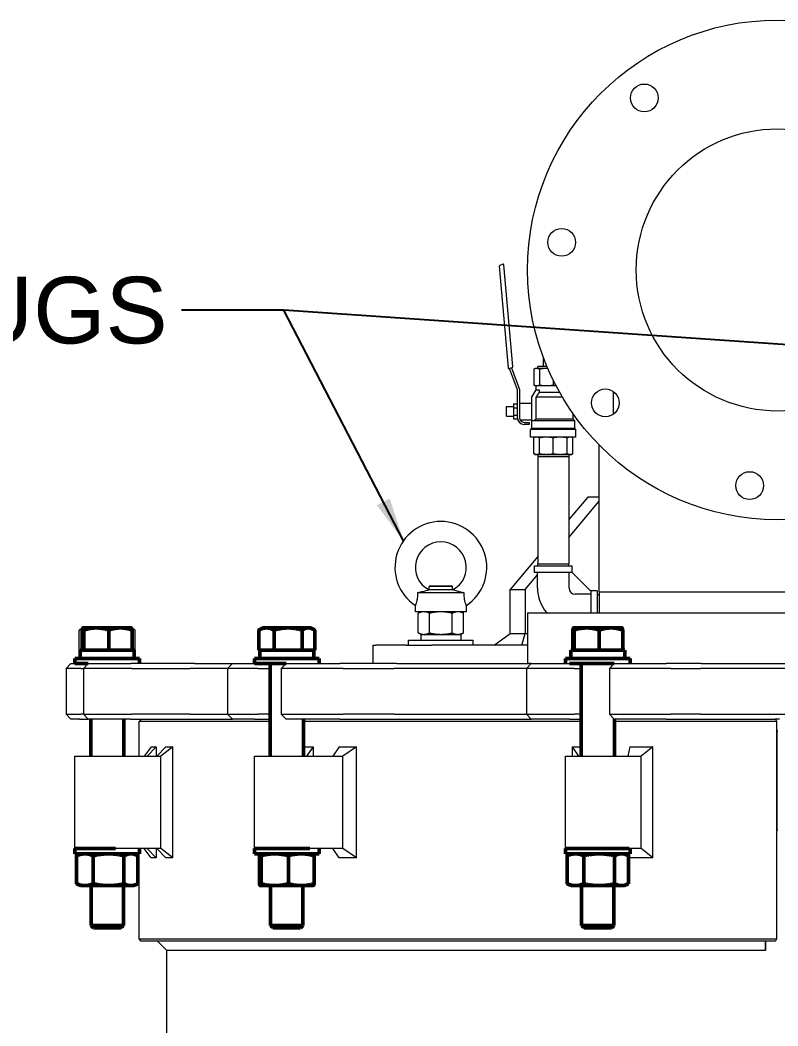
# Model space of a CAD drawing. Header units: inches. Extents: x 15 to 402, y 6 to 261.
# Drawn here: x 178.28 to 198.75, y 112.22 to 139.4 of the extents above; entities that cross this region are included whole.
import ezdxf

# ---------------------------------------------------------------- set-up
doc = ezdxf.new("R2010")
doc.units = ezdxf.units.IN
doc.header["$LTSCALE"] = 12
doc.header["$MEASUREMENT"] = 0
doc.layers.add('Symbol (ANSI)', color=7, linetype='Continuous', lineweight=25)
doc.layers.add('Visible (ANSI)', color=7, linetype='Continuous', lineweight=50)
doc.styles.add('MEMCOR Medium', font='arial.ttf')
doc.dimstyles.new('Default (ANSI)$7', dxfattribs={"dimscale": 12, "dimtxt": 0.15, "dimasz": 0.098425, "dimexe": 0.125, "dimexo": 0.0625, "dimgap": 0.031496, "dimtad": 0, "dimtih": 1, "dimtoh": 1, "dimdec": 4, "dimrnd": 1e-08, "dimzin": 3, "dimdsep": 46, "dimlunit": 5, "dimtxsty": 'MEMCOR Medium', "dimcen": 0.09, "dimdle": 0.393701, "dimclrd": 256, "dimclre": 256, "dimclrt": 256, "dimadec": 0, "dimazin": 1, "dimtfac": 0.8, "dimtofl": 0, "dimtmove": 0, "dimatfit": 3, "dimfxl": 1, "dimfrac": 1, "dimtolj": 1, "dimtzin": 4, "dimlwd": -1, "dimlwe": -1, "dimarcsym": 0})

msp = doc.modelspace()

# ---------------------------------------------------------------- linework, layer by layer
at = {"layer": 'Visible (ANSI)', "linetype": 'Continuous', "lineweight": 18}
for p, q in [((191.22637, 132.752271), (191.466659, 130.005756)), ((191.321912, 132.803515), (191.240029, 132.773712)), ((191.590143, 130.039198), (191.349854, 132.785714)), ((192.409734, 130.306291), (192.409734, 130.042342)), ((191.494601, 129.987955), (191.576484, 130.017758)), ((191.716593, 129.409654), (191.504762, 129.991653)), ((191.555808, 130.010232), (191.770914, 129.419232)), ((192.195325, 129.988232), (192.154953, 129.969406)), ((192.154953, 129.969406), (192.154953, 129.543058)), ((192.232624, 129.988232), (192.195325, 129.988232)), ((192.49781, 129.988232), (192.232624, 129.988232)), ((192.513899, 130.042342), (192.266673, 130.042342)), ((192.268364, 129.988232), (192.266673, 130.042342)), ((192.310295, 129.969406), (192.310295, 129.543058)), ((192.536857, 129.988232), (192.49781, 129.988232)), ((192.685325, 129.666107), (192.685325, 129.543058)), ((191.716593, 128.657732), (191.716593, 129.409654)), ((191.770914, 129.419232), (191.770914, 128.828232)), ((192.10345, 129.212653), (192.219825, 129.41422)), ((192.195325, 129.524232), (192.154953, 129.543058)), ((192.195325, 129.524232), (192.232624, 129.524232)), ((192.219825, 129.41422), (192.219825, 129.524232)), ((192.219825, 129.41422), (192.299291, 129.41422)), ((192.232624, 129.524232), (192.49781, 129.524232)), ((192.299291, 129.41422), (192.299291, 129.338632)), ((192.49781, 129.524232), (192.757383, 129.524232)), ((194.301683, 129.368964), (194.301683, 128.748901)), ((192.10345, 128.575302), (192.10345, 129.212653)), ((192.214126, 129.212653), (192.214126, 128.618942)), ((192.930914, 129.212653), (192.214126, 129.212653)), ((192.858146, 129.338632), (192.299291, 129.338632)), ((191.417825, 128.697732), (191.417825, 128.958732)), ((191.417825, 128.958732), (191.60795, 128.958732)), ((191.60795, 129.02915), (191.716593, 129.02915)), ((191.60795, 129.02915), (191.60795, 128.928691)), ((191.60795, 128.928691), (191.716593, 128.928691)), ((191.60795, 128.928691), (191.60795, 128.727773)), ((191.770914, 129.054432), (192.10345, 129.054432)), ((191.770914, 128.828232), (191.770914, 128.657732)), ((191.417825, 128.697732), (191.60795, 128.697732)), ((191.60795, 128.727773), (191.716593, 128.727773)), ((191.60795, 128.727773), (191.60795, 128.627314)), ((191.60795, 128.627314), (191.719192, 128.627314)), ((191.78401, 128.602032), (192.10345, 128.602032)), ((192.164834, 128.575302), (192.10345, 128.575302)), ((192.10345, 128.369079), (192.10345, 128.575302)), ((193.2672, 128.575302), (192.164834, 128.575302)), ((193.223559, 128.618942), (192.214126, 128.618942)), ((193.223559, 128.618942), (193.223559, 128.760556)), ((193.223559, 128.618942), (193.2672, 128.575302)), ((193.2672, 128.369079), (193.2672, 128.575302)), ((191.895914, 128.532732), (192.02845, 128.532732)), ((192.02845, 128.478411), (191.895914, 128.478411)), ((192.02845, 128.532732), (192.02845, 128.478411)), ((192.10345, 128.369079), (192.072825, 128.338454)), ((193.297825, 128.338454), (192.072825, 128.338454)), ((192.072825, 128.132232), (192.072825, 128.338454)), ((193.2672, 128.369079), (192.10345, 128.369079)), ((193.2672, 128.369079), (193.297825, 128.338454)), ((193.297825, 128.132232), (193.297825, 128.338454)), ((193.297825, 128.132232), (192.072825, 128.132232)), ((192.195325, 128.132232), (192.154953, 128.113406)), ((192.154953, 127.687058), (192.154953, 128.113406)), ((192.310295, 127.687058), (192.310295, 128.113406)), ((192.685325, 127.687058), (192.685325, 128.113406)), ((193.060355, 127.687058), (193.060355, 128.113406)), ((193.175325, 128.132232), (193.215697, 128.113406)), ((193.215697, 127.687058), (193.215697, 128.113406)), ((193.926683, 123.951622), (193.926683, 127.91851)), ((192.195325, 127.668232), (192.154953, 127.687058)), ((192.195325, 127.668232), (192.232624, 127.668232)), ((192.232624, 127.668232), (192.49781, 127.668232)), ((192.268364, 127.668232), (192.266673, 127.614122)), ((192.266673, 127.614122), (193.103977, 127.614122)), ((192.266673, 127.614122), (192.266673, 124.713335)), ((192.49781, 127.668232), (192.87284, 127.668232)), ((192.87284, 127.668232), (193.138026, 127.668232)), ((193.102286, 127.668232), (193.103977, 127.614122)), ((193.103977, 127.614122), (193.103977, 124.713335)), ((193.138026, 127.668232), (193.175325, 127.668232)), ((193.175325, 127.668232), (193.215697, 127.687058)), ((193.614627, 126.514122), (193.103977, 125.904963)), ((193.103977, 125.41716), (193.926683, 126.398572)), ((193.926683, 126.514122), (193.614627, 126.514122)), ((192.266673, 124.906139), (191.518906, 124.014122)), ((193.197923, 124.645224), (192.172727, 124.645224)), ((192.172727, 124.474358), (192.172727, 124.645224)), ((193.196409, 124.474358), (192.172727, 124.474358)), ((192.25816, 124.054673), (192.25816, 124.474358)), ((192.266673, 124.713335), (193.103977, 124.713335)), ((192.268802, 124.645224), (192.266673, 124.713335)), ((193.101848, 124.645224), (193.103977, 124.713335)), ((193.110672, 124.054673), (193.110672, 124.474358)), ((193.196409, 124.474358), (193.196409, 124.475872)), ((193.196409, 124.475872), (193.697075, 123.975206)), ((193.197923, 124.474358), (193.197923, 124.645224)), ((191.927826, 124.014122), (192.25816, 124.40818)), ((189.965349, 124.003475), (189.326418, 124.003475)), ((189.345883, 124.114122), (189.333383, 124.101622)), ((189.958383, 124.101622), (189.333383, 124.101622)), ((189.333383, 124.003475), (189.333383, 124.101622)), ((189.345883, 124.114122), (189.945883, 124.114122)), ((189.945883, 124.114122), (189.958383, 124.101622)), ((189.958383, 124.003475), (189.958383, 124.101622)), ((191.518906, 122.826622), (191.518906, 124.014122)), ((191.518906, 124.014122), (191.927826, 124.014122)), ((191.927826, 124.014122), (191.927826, 122.826622)), ((193.866427, 123.97672), (193.695561, 123.97672)), ((193.697075, 123.975206), (193.695561, 123.975206)), ((193.695561, 123.975206), (193.695561, 123.389122)), ((193.866427, 123.97672), (193.866427, 123.389122)), ((193.926683, 123.951622), (203.551683, 123.951622)), ((193.926683, 123.951622), (193.926683, 123.389122)), ((193.926683, 123.951622), (203.551683, 123.951622)), ((190.278031, 123.924933), (189.013736, 123.924933)), ((193.695561, 123.889469), (193.275876, 123.889469)), ((193.866427, 123.880645), (193.926683, 123.882528)), ((188.956907, 123.413122), (188.956907, 123.582744)), ((190.33486, 123.413122), (188.956907, 123.413122)), ((189.114883, 123.413122), (189.032737, 123.374817)), ((190.176883, 123.413122), (190.259029, 123.374817)), ((190.33486, 123.413122), (190.33486, 123.582744)), ((191.989183, 123.389122), (205.489183, 123.389122)), ((191.989183, 123.389122), (191.989183, 122.014122)), ((189.032737, 122.842427), (189.032737, 123.374817)), ((189.33931, 122.842427), (189.33931, 123.374817)), ((189.952456, 122.842427), (189.952456, 123.374817)), ((190.259029, 122.842427), (190.259029, 123.374817)), ((179.873623, 122.373751), (179.873623, 122.919159)), ((179.973116, 122.977217), (179.894057, 122.931572)), ((181.286965, 122.977217), (181.366024, 122.931572)), ((181.386458, 122.373751), (181.386458, 122.919159)), ((189.114883, 122.804122), (189.032737, 122.842427)), ((190.176883, 122.804122), (190.259029, 122.842427)), ((188.770883, 122.648122), (190.520883, 122.648122)), ((188.770883, 122.514122), (188.770883, 122.648122)), ((189.109383, 122.804122), (190.182383, 122.804122)), ((189.109383, 122.804122), (189.109383, 122.648122)), ((190.182383, 122.804122), (190.182383, 122.648122)), ((190.520883, 122.514122), (190.520883, 122.648122)), ((191.086557, 122.514122), (191.518906, 122.826622)), ((191.518906, 122.826622), (191.927826, 122.826622)), ((191.836244, 122.514122), (191.927826, 122.826622)), ((191.927826, 122.826622), (191.989183, 122.826622)), ((179.954877, 122.373751), (179.873623, 122.373751)), ((181.386458, 122.373751), (181.305204, 122.373751)), ((187.809181, 122.514122), (187.890036, 122.514122)), ((187.809181, 122.514122), (187.809181, 122.014122)), ((188.707876, 122.514122), (187.890036, 122.514122)), ((188.707876, 122.514122), (189.399634, 122.514122)), ((191.989183, 122.514122), (189.399634, 122.514122)), ((179.650782, 122.014122), (179.520782, 121.884122)), ((179.54235, 121.884122), (179.520782, 121.884122)), ((179.520782, 121.884122), (179.520782, 120.644122)), ((179.60531, 121.884122), (179.54235, 121.884122)), ((179.913821, 121.884122), (179.60531, 121.884122)), ((179.650782, 122.014122), (179.669546, 122.014122)), ((179.669546, 122.014122), (179.732089, 122.014122)), ((179.732089, 122.014122), (179.75504, 122.014122)), ((179.913821, 121.884122), (179.987345, 121.884122)), ((180.117345, 122.014122), (179.987345, 121.884122)), ((179.99855, 121.884122), (179.987345, 121.884122)), ((179.987345, 121.884122), (179.987345, 120.644122)), ((180.087788, 121.884122), (179.99855, 121.884122)), ((181.297239, 121.884122), (180.087788, 121.884122)), ((180.117345, 122.014122), (180.122723, 122.014122)), ((180.122723, 122.014122), (180.21137, 122.014122)), ((180.21137, 122.014122), (181.263593, 122.014122)), ((182.248901, 122.014122), (181.263593, 122.014122)), ((181.297239, 121.884122), (182.282547, 121.884122)), ((182.991458, 122.014122), (182.248901, 122.014122)), ((182.282547, 121.884122), (182.871879, 121.884122)), ((183.88475, 121.884122), (182.871879, 121.884122)), ((182.991458, 122.014122), (184.01475, 122.014122)), ((184.01475, 122.014122), (183.88475, 121.884122)), ((184.140688, 121.884122), (183.88475, 121.884122)), ((183.88475, 121.884122), (183.88475, 120.644122)), ((184.01475, 122.014122), (184.237416, 122.014122)), ((184.338977, 121.884122), (184.140688, 121.884122)), ((184.237416, 122.014122), (184.434391, 122.014122)), ((184.699242, 121.884122), (184.338977, 121.884122)), ((184.434391, 122.014122), (184.607319, 122.014122)), ((184.607371, 122.014122), (184.607319, 122.014122)), ((184.699242, 121.884122), (185.034871, 121.884122)), ((185.463126, 122.014122), (185.333126, 121.884122)), ((185.413327, 121.884122), (185.333126, 121.884122)), ((185.333126, 121.884122), (185.333126, 120.644122)), ((185.630853, 121.884122), (185.413327, 121.884122)), ((185.463126, 122.014122), (185.501622, 122.014122)), ((185.501622, 122.014122), (185.717707, 122.014122)), ((187.00607, 121.884122), (185.630853, 121.884122)), ((185.717707, 122.014122), (186.914146, 122.014122)), ((187.635442, 122.014122), (186.914146, 122.014122)), ((187.00607, 121.884122), (187.727366, 121.884122)), ((188.459212, 122.014122), (187.635442, 122.014122)), ((187.727366, 121.884122), (188.381152, 121.884122)), ((191.961002, 121.884122), (188.381152, 121.884122)), ((188.459212, 122.014122), (192.023265, 122.014122)), ((192.091002, 122.014122), (191.961002, 121.884122)), ((192.650681, 121.884122), (191.961002, 121.884122)), ((191.961002, 121.884122), (191.961002, 120.644122)), ((192.091002, 122.014122), (192.023265, 122.014122)), ((192.091002, 122.014122), (192.691022, 122.014122)), ((192.931167, 121.884122), (192.650681, 121.884122)), ((192.691022, 122.014122), (192.96965, 122.014122)), ((193.246655, 121.884122), (192.931167, 121.884122)), ((192.96965, 122.014122), (193.121085, 122.014122)), ((193.121158, 122.014122), (193.121085, 122.014122)), ((193.246655, 121.884122), (193.439353, 121.884122)), ((194.334062, 122.014122), (194.204062, 121.884122)), ((194.398756, 121.884122), (194.204062, 121.884122)), ((194.204062, 121.884122), (194.204062, 120.644122)), ((194.334062, 122.014122), (194.427515, 122.014122)), ((194.686284, 121.884122), (194.398756, 121.884122)), ((194.427515, 122.014122), (194.713138, 122.014122)), ((195.858779, 121.884122), (194.686284, 121.884122)), ((194.713138, 122.014122), (195.733209, 122.014122)), ((195.997221, 122.014122), (195.733209, 122.014122)), ((195.858779, 121.884122), (196.122792, 121.884122)), ((196.681476, 122.014122), (195.997221, 122.014122)), ((196.122792, 121.884122), (196.665851, 121.884122)), ((200.812515, 121.884122), (196.665851, 121.884122)), ((196.681476, 122.014122), (197.057791, 122.014122)), ((197.057791, 122.014122), (200.420576, 122.014122)), ((179.520782, 120.644122), (179.54235, 120.644122)), ((179.650782, 120.514122), (179.520782, 120.644122)), ((179.54235, 120.644122), (179.60531, 120.644122)), ((179.60531, 120.644122), (179.913821, 120.644122)), ((179.669546, 120.514122), (179.650782, 120.514122)), ((179.732089, 120.514122), (179.669546, 120.514122)), ((179.880174, 120.514122), (179.732089, 120.514122)), ((179.880174, 120.514122), (180.117345, 120.514122)), ((179.987345, 120.644122), (179.913821, 120.644122)), ((179.987345, 120.644122), (179.99855, 120.644122)), ((180.117345, 120.514122), (179.987345, 120.644122)), ((179.99855, 120.644122), (180.087788, 120.644122)), ((180.087788, 120.644122), (181.297239, 120.644122)), ((180.122723, 120.514122), (180.117345, 120.514122)), ((180.21137, 120.514122), (180.122723, 120.514122)), ((181.263593, 120.514122), (180.21137, 120.514122)), ((181.263593, 120.514122), (182.248901, 120.514122)), ((182.282547, 120.644122), (181.297239, 120.644122)), ((181.551471, 120.514122), (181.488971, 120.451622)), ((185.034871, 120.451622), (181.488971, 120.451622)), ((181.488971, 119.514122), (181.488971, 120.451622)), ((182.248901, 120.514122), (182.821587, 120.514122)), ((182.871879, 120.644122), (182.282547, 120.644122)), ((182.821587, 120.514122), (184.01475, 120.514122)), ((182.871879, 120.644122), (183.88475, 120.644122)), ((183.88475, 120.644122), (184.140688, 120.644122)), ((184.01475, 120.514122), (183.88475, 120.644122)), ((184.237416, 120.514122), (184.01475, 120.514122)), ((184.140688, 120.644122), (184.338977, 120.644122)), ((184.434391, 120.514122), (184.237416, 120.514122)), ((184.338977, 120.644122), (184.699242, 120.644122)), ((184.607319, 120.514122), (184.434391, 120.514122)), ((184.607319, 120.514122), (185.034871, 120.514122)), ((185.034871, 120.644122), (184.699242, 120.644122)), ((185.333126, 120.644122), (185.413327, 120.644122)), ((185.463126, 120.514122), (185.333126, 120.644122)), ((185.413327, 120.644122), (185.630853, 120.644122)), ((185.501622, 120.514122), (185.463126, 120.514122)), ((185.717707, 120.514122), (185.501622, 120.514122)), ((185.630853, 120.644122), (187.00607, 120.644122)), ((186.914146, 120.514122), (185.717707, 120.514122)), ((193.439353, 120.451622), (185.929871, 120.451622)), ((186.914146, 120.514122), (187.635442, 120.514122)), ((187.727366, 120.644122), (187.00607, 120.644122)), ((187.635442, 120.514122), (188.196346, 120.514122)), ((188.381152, 120.644122), (187.727366, 120.644122)), ((188.196346, 120.514122), (192.091002, 120.514122)), ((188.381152, 120.644122), (191.961002, 120.644122)), ((191.961002, 120.644122), (192.650681, 120.644122)), ((192.091002, 120.514122), (191.961002, 120.644122)), ((192.691022, 120.514122), (192.091002, 120.514122)), ((192.650681, 120.644122), (192.931167, 120.644122)), ((192.96965, 120.514122), (192.691022, 120.514122)), ((192.931167, 120.644122), (193.246655, 120.644122)), ((193.121085, 120.514122), (192.96965, 120.514122)), ((193.121085, 120.514122), (193.439353, 120.514122)), ((193.439353, 120.644122), (193.246655, 120.644122)), ((194.204062, 120.644122), (194.398756, 120.644122)), ((194.334062, 120.514122), (194.204062, 120.644122)), ((194.427515, 120.514122), (194.334062, 120.514122)), ((198.72413, 120.451622), (194.334353, 120.451622)), ((194.398756, 120.644122), (194.686284, 120.644122)), ((194.713138, 120.514122), (194.427515, 120.514122)), ((194.686284, 120.644122), (195.858779, 120.644122)), ((195.733209, 120.514122), (194.713138, 120.514122)), ((195.733209, 120.514122), (195.997221, 120.514122)), ((196.122792, 120.644122), (195.858779, 120.644122)), ((195.997221, 120.514122), (196.39605, 120.514122)), ((196.665851, 120.644122), (196.122792, 120.644122)), ((196.39605, 120.514122), (198.684897, 120.514122)), ((196.665851, 120.644122), (200.812515, 120.644122)), ((198.79347, 120.514122), (198.684897, 120.514122)), ((198.72413, 114.576622), (198.72413, 120.451622)), ((198.72413, 120.201622), (198.754237, 120.201622)), ((198.739156, 117.514122), (198.739156, 120.201622)), ((198.739183, 117.514122), (198.739183, 120.201622)), ((181.821111, 119.763854), (181.630148, 119.514122)), ((181.955998, 119.763854), (181.712963, 119.514122)), ((181.821111, 119.763854), (181.955998, 119.763854)), ((181.955998, 119.763854), (181.955998, 119.514122)), ((182.211123, 119.763854), (181.971782, 119.514122)), ((182.403315, 119.763854), (182.083081, 119.514122)), ((182.211123, 119.763854), (182.403315, 119.763854)), ((182.403315, 116.764389), (182.403315, 119.763854)), ((185.929871, 119.763854), (186.197914, 119.763854)), ((186.197914, 119.763854), (186.016306, 119.514122)), ((186.197914, 119.763854), (186.197914, 119.514122)), ((186.894928, 119.763854), (186.723413, 119.514122)), ((186.894928, 119.763854), (187.362702, 119.763854)), ((187.362702, 119.763854), (186.999003, 119.514122)), ((187.362702, 116.764389), (187.362702, 119.763854)), ((193.197592, 119.763854), (193.197592, 119.514122)), ((193.197592, 119.763854), (193.439353, 119.763854)), ((193.197592, 119.763854), (193.370327, 119.514122)), ((194.752392, 119.763854), (194.694659, 119.514122)), ((194.752392, 119.763854), (195.370408, 119.763854)), ((195.370408, 119.763854), (195.060698, 119.514122)), ((195.370408, 116.764389), (195.370408, 119.763854)), ((179.75504, 119.514122), (180.856507, 119.514122)), ((179.75504, 117.014122), (179.75504, 119.514122)), ((180.856507, 119.514122), (182.083081, 119.514122)), ((182.083081, 117.014122), (182.083081, 119.514122)), ((184.607371, 119.514122), (186.101089, 119.514122)), ((184.607371, 117.014122), (184.607371, 119.514122)), ((186.101089, 119.514122), (186.999003, 119.514122)), ((186.999003, 117.014122), (186.999003, 119.514122)), ((193.011853, 119.514122), (194.732038, 119.514122)), ((193.011853, 117.014122), (193.011853, 119.514122)), ((194.732038, 119.514122), (195.060698, 119.514122)), ((195.060698, 117.014122), (195.060698, 119.514122)), ((198.754237, 117.514122), (198.72413, 117.514122)), ((180.856507, 117.014122), (179.75504, 117.014122)), ((182.083081, 117.014122), (180.856507, 117.014122)), ((181.488971, 114.576622), (181.488971, 116.873497)), ((181.821111, 116.764389), (181.630148, 117.014122)), ((181.955998, 116.764389), (181.712963, 117.014122)), ((181.955998, 117.014122), (181.955998, 116.764389)), ((182.211123, 116.764389), (181.971782, 117.014122)), ((182.403315, 116.764389), (182.083081, 117.014122)), ((186.101089, 117.014122), (184.607371, 117.014122)), ((186.999003, 117.014122), (186.101089, 117.014122)), ((186.894928, 116.764389), (186.723413, 117.014122)), ((187.362702, 116.764389), (186.999003, 117.014122)), ((194.732038, 117.014122), (193.011853, 117.014122)), ((194.752392, 116.764389), (194.727168, 116.873497)), ((195.060698, 117.014122), (194.732038, 117.014122)), ((195.370408, 116.764389), (195.060698, 117.014122)), ((181.955998, 116.764389), (181.821111, 116.764389)), ((182.403315, 116.764389), (182.211123, 116.764389)), ((187.362702, 116.764389), (186.894928, 116.764389)), ((195.370408, 116.764389), (194.752392, 116.764389)), ((181.488971, 114.576622), (198.72413, 114.576622)), ((181.551471, 114.514122), (181.488971, 114.576622)), ((198.684897, 114.514122), (181.551471, 114.514122)), ((182.238868, 114.264122), (181.988868, 114.514122)), ((198.423136, 114.264122), (198.418347, 114.514122)), ((198.423136, 114.514122), (198.423136, 114.264122)), ((198.423136, 114.264122), (182.238868, 114.264122)), ((182.238868, 61.664122), (182.238868, 114.264122))]:
    msp.add_line(p, q, dxfattribs=at)
at = {"layer": 'Visible (ANSI)'}
for p, q in [((179.954877, 122.373751), (179.954877, 122.919159)), ((179.97404, 122.977751), (179.973116, 122.977217)), ((179.974964, 122.977751), (179.97404, 122.977751)), ((180.332632, 122.977751), (179.974964, 122.977751)), ((179.99505, 122.373751), (179.99505, 122.919159)), ((180.987709, 122.977751), (180.332632, 122.977751)), ((180.670214, 122.373751), (180.670214, 122.919159)), ((181.28604, 122.977751), (180.987709, 122.977751)), ((181.28604, 122.977751), (181.286965, 122.977217)), ((181.305204, 122.373751), (181.305204, 122.919159)), ((184.725953, 122.373751), (184.725953, 122.919159)), ((184.826371, 122.977751), (184.746387, 122.931572)), ((184.932453, 122.977751), (184.826371, 122.977751)), ((185.517162, 122.977751), (184.932453, 122.977751)), ((185.138953, 122.373751), (185.138953, 122.919159)), ((186.067079, 122.977751), (185.517162, 122.977751)), ((185.895371, 122.373751), (185.895371, 122.919159)), ((186.138371, 122.977751), (186.067079, 122.977751)), ((186.138371, 122.977751), (186.218354, 122.931572)), ((186.238788, 122.373751), (186.238788, 122.919159)), ((193.211689, 122.373751), (193.211689, 122.919159)), ((193.230853, 122.977751), (193.229928, 122.977217)), ((193.231776, 122.977751), (193.230853, 122.977751)), ((193.589445, 122.977751), (193.231776, 122.977751)), ((193.251863, 122.373751), (193.251863, 122.919159)), ((194.244522, 122.977751), (193.589445, 122.977751)), ((193.927027, 122.373751), (193.927027, 122.919159)), ((194.542853, 122.977751), (194.244522, 122.977751)), ((194.542853, 122.977751), (194.543778, 122.977217)), ((194.562017, 122.373751), (194.562017, 122.919159)), ((179.90054, 122.373747), (181.35954, 122.373747)), ((179.90054, 122.373747), (179.90054, 122.154747)), ((179.974964, 122.373751), (179.954877, 122.373751)), ((179.97404, 122.373751), (179.97404, 122.373747)), ((179.99505, 122.373751), (179.974964, 122.373751)), ((180.332632, 122.373751), (179.99505, 122.373751)), ((180.670214, 122.373751), (180.332632, 122.373751)), ((180.987709, 122.373751), (180.670214, 122.373751)), ((181.305204, 122.373751), (180.987709, 122.373751)), ((181.28604, 122.373751), (181.28604, 122.373747)), ((181.35954, 122.373747), (181.35954, 122.154747)), ((184.932453, 122.373751), (184.725953, 122.373751)), ((184.752871, 122.373747), (186.211871, 122.373747)), ((184.752871, 122.373747), (184.752871, 122.154747)), ((184.826371, 122.373751), (184.826371, 122.373747)), ((185.138953, 122.373751), (184.932453, 122.373751)), ((185.517162, 122.373751), (185.138953, 122.373751)), ((185.895371, 122.373751), (185.517162, 122.373751)), ((186.067079, 122.373751), (185.895371, 122.373751)), ((186.238788, 122.373751), (186.067079, 122.373751)), ((186.138371, 122.373751), (186.138371, 122.373747)), ((186.211871, 122.373747), (186.211871, 122.154747)), ((193.157353, 122.373747), (194.616353, 122.373747)), ((193.157353, 122.373747), (193.157353, 122.154747)), ((193.231776, 122.373751), (193.211689, 122.373751)), ((193.230853, 122.373751), (193.230853, 122.373747)), ((193.251863, 122.373751), (193.231776, 122.373751)), ((193.589445, 122.373751), (193.251863, 122.373751)), ((193.927027, 122.373751), (193.589445, 122.373751)), ((194.244522, 122.373751), (193.927027, 122.373751)), ((194.562017, 122.373751), (194.244522, 122.373751)), ((194.542853, 122.373751), (194.542853, 122.373747)), ((194.616353, 122.373747), (194.616353, 122.154747)), ((181.50504, 122.154747), (179.75504, 122.154747)), ((179.75504, 122.154747), (179.75504, 122.014122)), ((181.50504, 122.154747), (181.50504, 122.014122)), ((186.357371, 122.154747), (184.607371, 122.154747)), ((184.607371, 122.154747), (184.607371, 122.014122)), ((186.357371, 122.154747), (186.357371, 122.014122)), ((194.761853, 122.154747), (193.011853, 122.154747)), ((193.011853, 122.154747), (193.011853, 122.014122)), ((194.761853, 122.154747), (194.761853, 122.014122)), ((179.75504, 122.014122), (180.117345, 122.014122)), ((184.607371, 122.014122), (185.463126, 122.014122)), ((185.034871, 122.014122), (185.034871, 119.514122)), ((193.121158, 122.014122), (194.334062, 122.014122)), ((193.439353, 122.014122), (193.439353, 119.514122)), ((180.18254, 120.514122), (180.18254, 119.514122)), ((181.07754, 120.514122), (181.07754, 119.514122)), ((185.929871, 120.514122), (185.929871, 119.514122)), ((194.334353, 120.514122), (194.334353, 119.514122)), ((180.856507, 117.014122), (179.75504, 117.014122)), ((179.75504, 116.873497), (179.75504, 117.014122)), ((179.75504, 116.873497), (181.50504, 116.873497)), ((179.91104, 116.873497), (179.823376, 116.832618)), ((181.34904, 116.873497), (181.436705, 116.832618)), ((181.50504, 116.873497), (181.50504, 117.014122)), ((186.101089, 117.014122), (184.607371, 117.014122)), ((184.607371, 116.873497), (184.607371, 117.014122)), ((184.607371, 116.873497), (186.357371, 116.873497)), ((184.763371, 116.873497), (184.762357, 116.873024)), ((186.201371, 116.873497), (186.202384, 116.873024)), ((186.357371, 116.873497), (186.357371, 117.014122)), ((194.732038, 117.014122), (193.011853, 117.014122)), ((193.011853, 116.873497), (193.011853, 117.014122)), ((193.011853, 116.873497), (194.761853, 116.873497)), ((193.167853, 116.873497), (193.080188, 116.832618)), ((194.605853, 116.873497), (194.693518, 116.832618)), ((194.761853, 116.873497), (194.761853, 117.014122)), ((179.800979, 116.066364), (179.800979, 116.82163)), ((180.253642, 116.066364), (180.253642, 116.82163)), ((181.082704, 116.066364), (181.082704, 116.82163)), ((181.459102, 116.066364), (181.459102, 116.82163)), ((184.742367, 116.066364), (184.742367, 116.82163)), ((184.786398, 116.066364), (184.786398, 116.82163)), ((185.526402, 116.066364), (185.526402, 116.82163)), ((186.222375, 116.066364), (186.222375, 116.82163)), ((193.057792, 116.066364), (193.057792, 116.82163)), ((193.510455, 116.066364), (193.510455, 116.82163)), ((194.339516, 116.066364), (194.339516, 116.82163)), ((194.715914, 116.066364), (194.715914, 116.82163)), ((179.91104, 116.014497), (179.823376, 116.055376)), ((181.34904, 116.014497), (181.436705, 116.055376)), ((193.167853, 116.014497), (193.080188, 116.055376)), ((194.605853, 116.014497), (194.693518, 116.055376)), ((179.91104, 116.014497), (180.027311, 116.014497)), ((180.027311, 116.014497), (180.668173, 116.014497)), ((180.19254, 116.014497), (180.19254, 114.939862)), ((180.668173, 116.014497), (181.270903, 116.014497)), ((181.06754, 116.014497), (181.06754, 114.939862)), ((181.270903, 116.014497), (181.34904, 116.014497)), ((184.763371, 116.014497), (184.762357, 116.014969)), ((184.763371, 116.014497), (184.764382, 116.014497)), ((184.764382, 116.014497), (185.1564, 116.014497)), ((185.044871, 116.014497), (185.044871, 114.939862)), ((185.1564, 116.014497), (185.874389, 116.014497)), ((185.874389, 116.014497), (186.201371, 116.014497)), ((185.919871, 116.014497), (185.919871, 114.939862)), ((186.201371, 116.014497), (186.202384, 116.014969)), ((193.167853, 116.014497), (193.284123, 116.014497)), ((193.284123, 116.014497), (193.924986, 116.014497)), ((193.449353, 116.014497), (193.449353, 114.939862)), ((193.924986, 116.014497), (194.527715, 116.014497)), ((194.324353, 116.014497), (194.324353, 114.939862)), ((194.527715, 116.014497), (194.605853, 116.014497)), ((180.19254, 114.939862), (181.06754, 114.939862)), ((180.260701, 114.873747), (180.19254, 114.939862)), ((180.999379, 114.873747), (180.260701, 114.873747)), ((180.999379, 114.873747), (181.06754, 114.939862)), ((185.044871, 114.939862), (185.919871, 114.939862)), ((185.113032, 114.873747), (185.044871, 114.939862)), ((185.851709, 114.873747), (185.113032, 114.873747)), ((185.851709, 114.873747), (185.919871, 114.939862)), ((193.449353, 114.939862), (194.324353, 114.939862)), ((193.517514, 114.873747), (193.449353, 114.939862)), ((194.256192, 114.873747), (193.517514, 114.873747)), ((194.256192, 114.873747), (194.324353, 114.939862))]:
    msp.add_line(p, q, dxfattribs=at)
at = {"layer": 'Visible (ANSI)', "linetype": 'Continuous', "lineweight": 18}
for centre, radius in [((198.739183, 132.651622), 6.75), ((195.146494, 137.300085), 0.375), ((198.739183, 132.651622), 3.8125), ((192.911809, 133.398167), 0.375), ((194.09072, 129.058933), 0.375), ((197.992638, 126.824247), 0.375)]:
    msp.add_circle(centre, radius, dxfattribs=at)
for centre, radius, start, end in [((191.247171, 132.754091), 0.02088, 110, 185), ((191.329054, 132.783894), 0.02088, 5, 110), ((191.48746, 130.007575), 0.02088, 185, 290), ((191.569343, 130.037378), 0.02088, 290, 5), ((191.895914, 128.657732), 0.179321, 180, 270), ((191.895914, 128.657732), 0.125, 180, 270), ((189.645883, 124.613909), 1.240157, 303.7489886, 236.2510114), ((189.645883, 124.613909), 0.688976, 297.6249219, 242.3750781), ((193.275876, 124.054673), 1.017717, 180, 220.8412312), ((193.275876, 124.054673), 0.165204, 180, 270)]:
    msp.add_arc(centre, radius, start, end, dxfattribs=at)
for points, weights in [([(192.232624, 129.988232), (192.195325, 129.988232), (192.154953, 129.969406)], [1, 1.0562990584, 1.07162109099]), ([(192.310295, 129.969406), (192.269923, 129.988232), (192.232624, 129.988232)], [1.07162109099, 1.0562990584, 1]), ([(192.49781, 129.988232), (192.407762, 129.988232), (192.310295, 129.969406)], [1, 1.0562990584, 1.07162109099]), ([(192.537228, 129.987368), (192.517482, 129.988232), (192.49781, 129.988232)], [1.02176710776, 1.01178066877, 1]), ([(192.154953, 129.543058), (192.195325, 129.524232), (192.232624, 129.524232)], [1.07162109099, 1.0562990584, 1]), ([(192.232624, 129.524232), (192.269923, 129.524232), (192.310295, 129.543058)], [1, 1.0562990584, 1.07162109099]), ([(192.310295, 129.543058), (192.407762, 129.524232), (192.49781, 129.524232)], [1.07162109099, 1.0562990584, 1]), ([(192.49781, 129.524232), (192.587858, 129.524232), (192.685325, 129.543058)], [1, 1.0562990584, 1.07162109099]), ([(192.685325, 129.543058), (192.720082, 129.536345), (192.753295, 129.532065)], [1.07162109099, 1.06610643395, 1.05528360857]), ([(192.299291, 129.338632), (192.259794, 129.2819), (192.214126, 129.212653)], [1, 1.00361912604, 1]), ([(192.214126, 128.618942), (192.19044, 128.598206), (192.164834, 128.575302)], [1.00000480453, 1.0009720909, 1]), ([(192.232624, 128.132232), (192.195325, 128.132232), (192.154953, 128.113406)], [1, 1.04927042368, 1.05740736242]), ([(192.310295, 128.113406), (192.269923, 128.132232), (192.232624, 128.132232)], [1.05740736242, 1.04927042368, 1]), ([(192.49781, 128.132232), (192.407762, 128.132232), (192.310295, 128.113406)], [1, 1.04927042368, 1.05740736242]), ([(192.685325, 128.113406), (192.587858, 128.132232), (192.49781, 128.132232)], [1.05740736242, 1.04927042368, 1]), ([(192.87284, 128.132232), (192.782792, 128.132232), (192.685325, 128.113406)], [1, 1.04927042368, 1.05740736242]), ([(193.060355, 128.113406), (192.962888, 128.132232), (192.87284, 128.132232)], [1.05740736242, 1.04927042368, 1]), ([(193.138026, 128.132232), (193.100727, 128.132232), (193.060355, 128.113406)], [1, 1.04927042368, 1.05740736242]), ([(193.215697, 128.113406), (193.175325, 128.132232), (193.138026, 128.132232)], [1.05740736242, 1.04927042368, 1]), ([(192.154953, 127.687058), (192.195325, 127.668232), (192.232624, 127.668232)], [1.05740736242, 1.04927042368, 1]), ([(192.232624, 127.668232), (192.269923, 127.668232), (192.310295, 127.687058)], [1, 1.04927042368, 1.05740736242]), ([(192.310295, 127.687058), (192.407762, 127.668232), (192.49781, 127.668232)], [1.05740736242, 1.04927042368, 1]), ([(192.49781, 127.668232), (192.587858, 127.668232), (192.685325, 127.687058)], [1, 1.04927042368, 1.05740736242]), ([(192.685325, 127.687058), (192.782792, 127.668232), (192.87284, 127.668232)], [1.05740736242, 1.04927042368, 1]), ([(192.87284, 127.668232), (192.962888, 127.668232), (193.060355, 127.687058)], [1, 1.04927042368, 1.05740736242]), ([(193.060355, 127.687058), (193.100727, 127.668232), (193.138026, 127.668232)], [1.05740736242, 1.04927042368, 1]), ([(193.138026, 127.668232), (193.175325, 127.668232), (193.215697, 127.687058)], [1, 1.04927042368, 1.05740736242]), ([(189.186024, 123.413122), (189.114883, 123.413122), (189.032737, 123.374817)], [1, 1.0379548493, 1]), ([(189.33931, 123.374817), (189.257164, 123.413122), (189.186024, 123.413122)], [1, 1.0379548493, 1]), ([(189.645883, 123.413122), (189.503602, 123.413122), (189.33931, 123.374817)], [1, 1.0379548493, 1]), ([(189.952456, 123.374817), (189.788164, 123.413122), (189.645883, 123.413122)], [1, 1.0379548493, 1]), ([(190.105743, 123.413122), (190.034602, 123.413122), (189.952456, 123.374817)], [1, 1.0379548493, 1]), ([(190.259029, 123.374817), (190.176883, 123.413122), (190.105743, 123.413122)], [1, 1.0379548493, 1]), ([(179.963632, 122.958169), (179.920728, 122.9441), (179.873623, 122.919159)], [1.01844924463, 1.01581143405, 1]), ([(179.873623, 122.919159), (179.883987, 122.925759), (179.894057, 122.931572)], [1, 1.00413561179, 1.00736997985]), ([(181.386458, 122.919159), (181.33794, 122.950053), (181.294439, 122.96439)], [1, 1.01965956375, 1.01895290532]), ([(189.032737, 122.842427), (189.114883, 122.804122), (189.186024, 122.804122)], [1, 1.0379548493, 1]), ([(189.186024, 122.804122), (189.257164, 122.804122), (189.33931, 122.842427)], [1, 1.0379548493, 1]), ([(189.33931, 122.842427), (189.503602, 122.804122), (189.645883, 122.804122)], [1, 1.0379548493, 1]), ([(189.645883, 122.804122), (189.788164, 122.804122), (189.952456, 122.842427)], [1, 1.0379548493, 1]), ([(189.952456, 122.842427), (190.034602, 122.804122), (190.105743, 122.804122)], [1, 1.0379548493, 1]), ([(190.105743, 122.804122), (190.176883, 122.804122), (190.259029, 122.842427)], [1, 1.0379548493, 1])]:
    msp.add_rational_spline(points, weights, degree=2, dxfattribs=at)
for points, knots in [([(189.326418, 124.003475), (189.326418, 124.003475), (189.32373, 124.002504), (189.311186, 123.998209), (189.299341, 123.994287), (189.264892, 123.983863), (189.240617, 123.977064), (189.178209, 123.960962), (189.137349, 123.951328), (189.068546, 123.93624), (189.041272, 123.93051), (189.013736, 123.924933)], [1.392315176, 1.392315176, 1.392315176, 1.392315176, 1.5581507, 1.5581507, 1.784784336, 1.784784336, 2.067531016, 2.067531016, 2.443441479, 2.443441479, 2.67734182, 2.67734182, 2.67734182, 2.67734182]), ([(190.278031, 123.924933), (190.247309, 123.931155), (190.216907, 123.93757), (190.13772, 123.955111), (190.09239, 123.966143), (190.029766, 123.982985), (190.006995, 123.989741), (189.977542, 123.999156), (189.969076, 124.002156), (189.965672, 124.00336), (189.965349, 124.003475), (189.965349, 124.003475)], [0.147711926, 0.147711926, 0.147711926, 0.147711926, 0.386958294, 0.386958294, 0.796282582, 0.796282582, 1.092119451, 1.092119451, 1.334889632, 1.334889632, 1.392315176, 1.392315176, 1.392315176, 1.392315176]), ([(189.013736, 123.924933), (189.015352, 123.876508), (189.01416, 123.827626), (189.004483, 123.74248), (188.997972, 123.710497), (188.984529, 123.657533), (188.977218, 123.635454), (188.96503, 123.601936), (188.960366, 123.590921), (188.957356, 123.583786), (188.95692, 123.582739), (188.956923, 123.582737)], [0, 0, 0, 0, 0.370297257, 0.370297257, 0.678851509, 0.678851509, 0.993897876, 0.993897876, 1.309972792, 1.309972792, 1.441396402, 1.441396402, 1.441396402, 1.441396402]), ([(190.334844, 123.582737), (190.334839, 123.582736), (190.333911, 123.584932), (190.329002, 123.596739), (190.323436, 123.610286), (190.310206, 123.648678), (190.30285, 123.672735), (190.289907, 123.729676), (190.284682, 123.761265), (190.277361, 123.837348), (190.276577, 123.881377), (190.278031, 123.924933)], [1.441396402, 1.441396402, 1.441396402, 1.441396402, 1.631880124, 1.631880124, 1.953659157, 1.953659157, 2.268991069, 2.268991069, 2.585055973, 2.585055973, 2.981809184, 2.981809184, 2.981809184, 2.981809184])]:
    msp.add_open_spline(points, degree=3, knots=knots, dxfattribs=at)
at = {"layer": 'Visible (ANSI)'}
for points, weights in [([(179.974964, 122.977751), (179.965641, 122.977751), (179.954877, 122.919159)], [1, 1.0379548493, 1]), ([(179.99505, 122.919159), (179.984286, 122.977751), (179.974964, 122.977751)], [1, 1.0379548493, 1]), ([(180.332632, 122.977751), (180.17596, 122.977751), (179.99505, 122.919159)], [1, 1.0379548493, 1]), ([(180.670214, 122.919159), (180.489305, 122.977751), (180.332632, 122.977751)], [1, 1.0379548493, 1]), ([(180.987709, 122.977751), (180.840359, 122.977751), (180.670214, 122.919159)], [1, 1.0379548493, 1]), ([(181.305204, 122.919159), (181.135059, 122.977751), (180.987709, 122.977751)], [1, 1.0379548493, 1]), ([(181.286965, 122.977217), (181.295436, 122.972326), (181.305204, 122.919159)], [1.0065730979, 1.03432024631, 1]), ([(184.932453, 122.977751), (184.836616, 122.977751), (184.725953, 122.919159)], [1, 1.0379548493, 1]), ([(184.725953, 122.919159), (184.736317, 122.925759), (184.746387, 122.931572)], [1, 1.00413561179, 1.00736997985]), ([(185.138953, 122.919159), (185.02829, 122.977751), (184.932453, 122.977751)], [1, 1.0379548493, 1]), ([(185.517162, 122.977751), (185.341635, 122.977751), (185.138953, 122.919159)], [1, 1.0379548493, 1]), ([(185.895371, 122.919159), (185.692689, 122.977751), (185.517162, 122.977751)], [1, 1.0379548493, 1]), ([(186.067079, 122.977751), (185.987389, 122.977751), (185.895371, 122.919159)], [1, 1.0379548493, 1]), ([(186.238788, 122.919159), (186.14677, 122.977751), (186.067079, 122.977751)], [1, 1.0379548493, 1]), ([(193.231776, 122.977751), (193.222454, 122.977751), (193.211689, 122.919159)], [1, 1.0379548493, 1]), ([(193.251863, 122.919159), (193.241099, 122.977751), (193.231776, 122.977751)], [1, 1.0379548493, 1]), ([(193.589445, 122.977751), (193.432773, 122.977751), (193.251863, 122.919159)], [1, 1.0379548493, 1]), ([(193.927027, 122.919159), (193.746117, 122.977751), (193.589445, 122.977751)], [1, 1.0379548493, 1]), ([(194.244522, 122.977751), (194.097172, 122.977751), (193.927027, 122.919159)], [1, 1.0379548493, 1]), ([(194.562017, 122.919159), (194.391872, 122.977751), (194.244522, 122.977751)], [1, 1.0379548493, 1]), ([(194.543778, 122.977217), (194.552249, 122.972326), (194.562017, 122.919159)], [1.0065730979, 1.03432024631, 1]), ([(180.027311, 116.873497), (179.92227, 116.873497), (179.800979, 116.82163)], [1, 1.0379548493, 1]), ([(180.253642, 116.82163), (180.132352, 116.873497), (180.027311, 116.873497)], [1, 1.0379548493, 1]), ([(180.668173, 116.873497), (180.475789, 116.873497), (180.253642, 116.82163)], [1, 1.0379548493, 1]), ([(181.082704, 116.82163), (180.860557, 116.873497), (180.668173, 116.873497)], [1, 1.0379548493, 1]), ([(181.270903, 116.873497), (181.183559, 116.873497), (181.082704, 116.82163)], [1, 1.0379548493, 1]), ([(181.459102, 116.82163), (181.358246, 116.873497), (181.270903, 116.873497)], [1, 1.0379548493, 1]), ([(184.764382, 116.873497), (184.754165, 116.873497), (184.742367, 116.82163)], [1, 1.0379548493, 1]), ([(184.786398, 116.82163), (184.7746, 116.873497), (184.764382, 116.873497)], [1, 1.0379548493, 1]), ([(185.1564, 116.873497), (184.984682, 116.873497), (184.786398, 116.82163)], [1, 1.0379548493, 1]), ([(185.526402, 116.82163), (185.328119, 116.873497), (185.1564, 116.873497)], [1, 1.0379548493, 1]), ([(185.874389, 116.873497), (185.712888, 116.873497), (185.526402, 116.82163)], [1, 1.0379548493, 1]), ([(186.222375, 116.82163), (186.035889, 116.873497), (185.874389, 116.873497)], [1, 1.0379548493, 1]), ([(186.202384, 116.873024), (186.211669, 116.868695), (186.222375, 116.82163)], [1.0065730979, 1.03432024631, 1]), ([(193.284123, 116.873497), (193.179083, 116.873497), (193.057792, 116.82163)], [1, 1.0379548493, 1]), ([(193.510455, 116.82163), (193.389164, 116.873497), (193.284123, 116.873497)], [1, 1.0379548493, 1]), ([(193.924986, 116.873497), (193.732601, 116.873497), (193.510455, 116.82163)], [1, 1.0379548493, 1]), ([(194.339516, 116.82163), (194.11737, 116.873497), (193.924986, 116.873497)], [1, 1.0379548493, 1]), ([(194.527715, 116.873497), (194.440372, 116.873497), (194.339516, 116.82163)], [1, 1.0379548493, 1]), ([(194.715914, 116.82163), (194.615059, 116.873497), (194.527715, 116.873497)], [1, 1.0379548493, 1]), ([(179.800979, 116.82163), (179.812339, 116.827472), (179.823376, 116.832618)], [1, 1.00413561179, 1.00736997985]), ([(193.057792, 116.82163), (193.069151, 116.827472), (193.080188, 116.832618)], [1, 1.00413561179, 1.00736997985]), ([(179.800979, 116.066364), (179.92227, 116.014497), (180.027311, 116.014497)], [1, 1.0379548493, 1]), ([(179.823376, 116.055376), (179.812339, 116.060522), (179.800979, 116.066364)], [1.00736997985, 1.00413561179, 1]), ([(180.027311, 116.014497), (180.132352, 116.014497), (180.253642, 116.066364)], [1, 1.0379548493, 1]), ([(180.253642, 116.066364), (180.475789, 116.014497), (180.668173, 116.014497)], [1, 1.0379548493, 1]), ([(180.668173, 116.014497), (180.860557, 116.014497), (181.082704, 116.066364)], [1, 1.0379548493, 1]), ([(181.082704, 116.066364), (181.183559, 116.014497), (181.270903, 116.014497)], [1, 1.0379548493, 1]), ([(181.270903, 116.014497), (181.358246, 116.014497), (181.459102, 116.066364)], [1, 1.0379548493, 1]), ([(184.742367, 116.066364), (184.754165, 116.014497), (184.764382, 116.014497)], [1, 1.0379548493, 1]), ([(184.764382, 116.014497), (184.7746, 116.014497), (184.786398, 116.066364)], [1, 1.0379548493, 1]), ([(184.786398, 116.066364), (184.984682, 116.014497), (185.1564, 116.014497)], [1, 1.0379548493, 1]), ([(185.1564, 116.014497), (185.328119, 116.014497), (185.526402, 116.066364)], [1, 1.0379548493, 1]), ([(185.526402, 116.066364), (185.712888, 116.014497), (185.874389, 116.014497)], [1, 1.0379548493, 1]), ([(185.874389, 116.014497), (186.035889, 116.014497), (186.222375, 116.066364)], [1, 1.0379548493, 1]), ([(186.222375, 116.066364), (186.211669, 116.019299), (186.202384, 116.014969)], [1, 1.03432024631, 1.0065730979]), ([(193.080188, 116.055376), (193.069151, 116.060522), (193.057792, 116.066364)], [1.00736997985, 1.00413561179, 1]), ([(193.057792, 116.066364), (193.179083, 116.014497), (193.284123, 116.014497)], [1, 1.0379548493, 1]), ([(193.284123, 116.014497), (193.389164, 116.014497), (193.510455, 116.066364)], [1, 1.0379548493, 1]), ([(193.510455, 116.066364), (193.732601, 116.014497), (193.924986, 116.014497)], [1, 1.0379548493, 1]), ([(193.924986, 116.014497), (194.11737, 116.014497), (194.339516, 116.066364)], [1, 1.0379548493, 1]), ([(194.339516, 116.066364), (194.440372, 116.014497), (194.527715, 116.014497)], [1, 1.0379548493, 1]), ([(194.527715, 116.014497), (194.615059, 116.014497), (194.715914, 116.066364)], [1, 1.0379548493, 1])]:
    msp.add_rational_spline(points, weights, degree=2, dxfattribs=at)
at = {"layer": 'Visible (ANSI)', "linetype": 'Continuous', "lineweight": 18}
for points in [[(198.72413, 120.451622), (198.711008, 120.472449), (198.697931, 120.493282), (198.684897, 120.514122)], [(198.684897, 114.514122), (198.697931, 114.534962), (198.711008, 114.555795), (198.72413, 114.576622)]]:
    msp.add_open_spline(points, degree=3, dxfattribs=at)

# ---------------------------------------------------------------- texts
at = {"layer": 'Symbol (ANSI)', "insert": (182.26144, 132.465295), "char_height": 1.80000006, "width": 17.187806, "attachment_point": 3, "style": 'MEMCOR Medium'}
msp.add_mtext('\\fArial|b0|i0;LIFTING LUGS', dxfattribs=at)

# ---------------------------------------------------------------- leaders
at = {"layer": 'Symbol (ANSI)', "annotation_type": 0, "has_hookline": 1, "hookline_direction": 1, "text_width": 16.870396}
msp.add_leader([(188.635682, 125.333272), (185.404392, 131.565295), (182.639393, 131.565295)], dimstyle='Default (ANSI)$7', override={"dimtad": 0}, dxfattribs=at)
at = {"layer": 'Symbol (ANSI)'}
msp.add_leader([(207.084452, 125.55562), (203.974585, 130.284525), (185.404392, 131.565295)], dimstyle='Default (ANSI)$7', override={"dimtad": 0}, dxfattribs=at)

doc.saveas('drawing.dxf')
